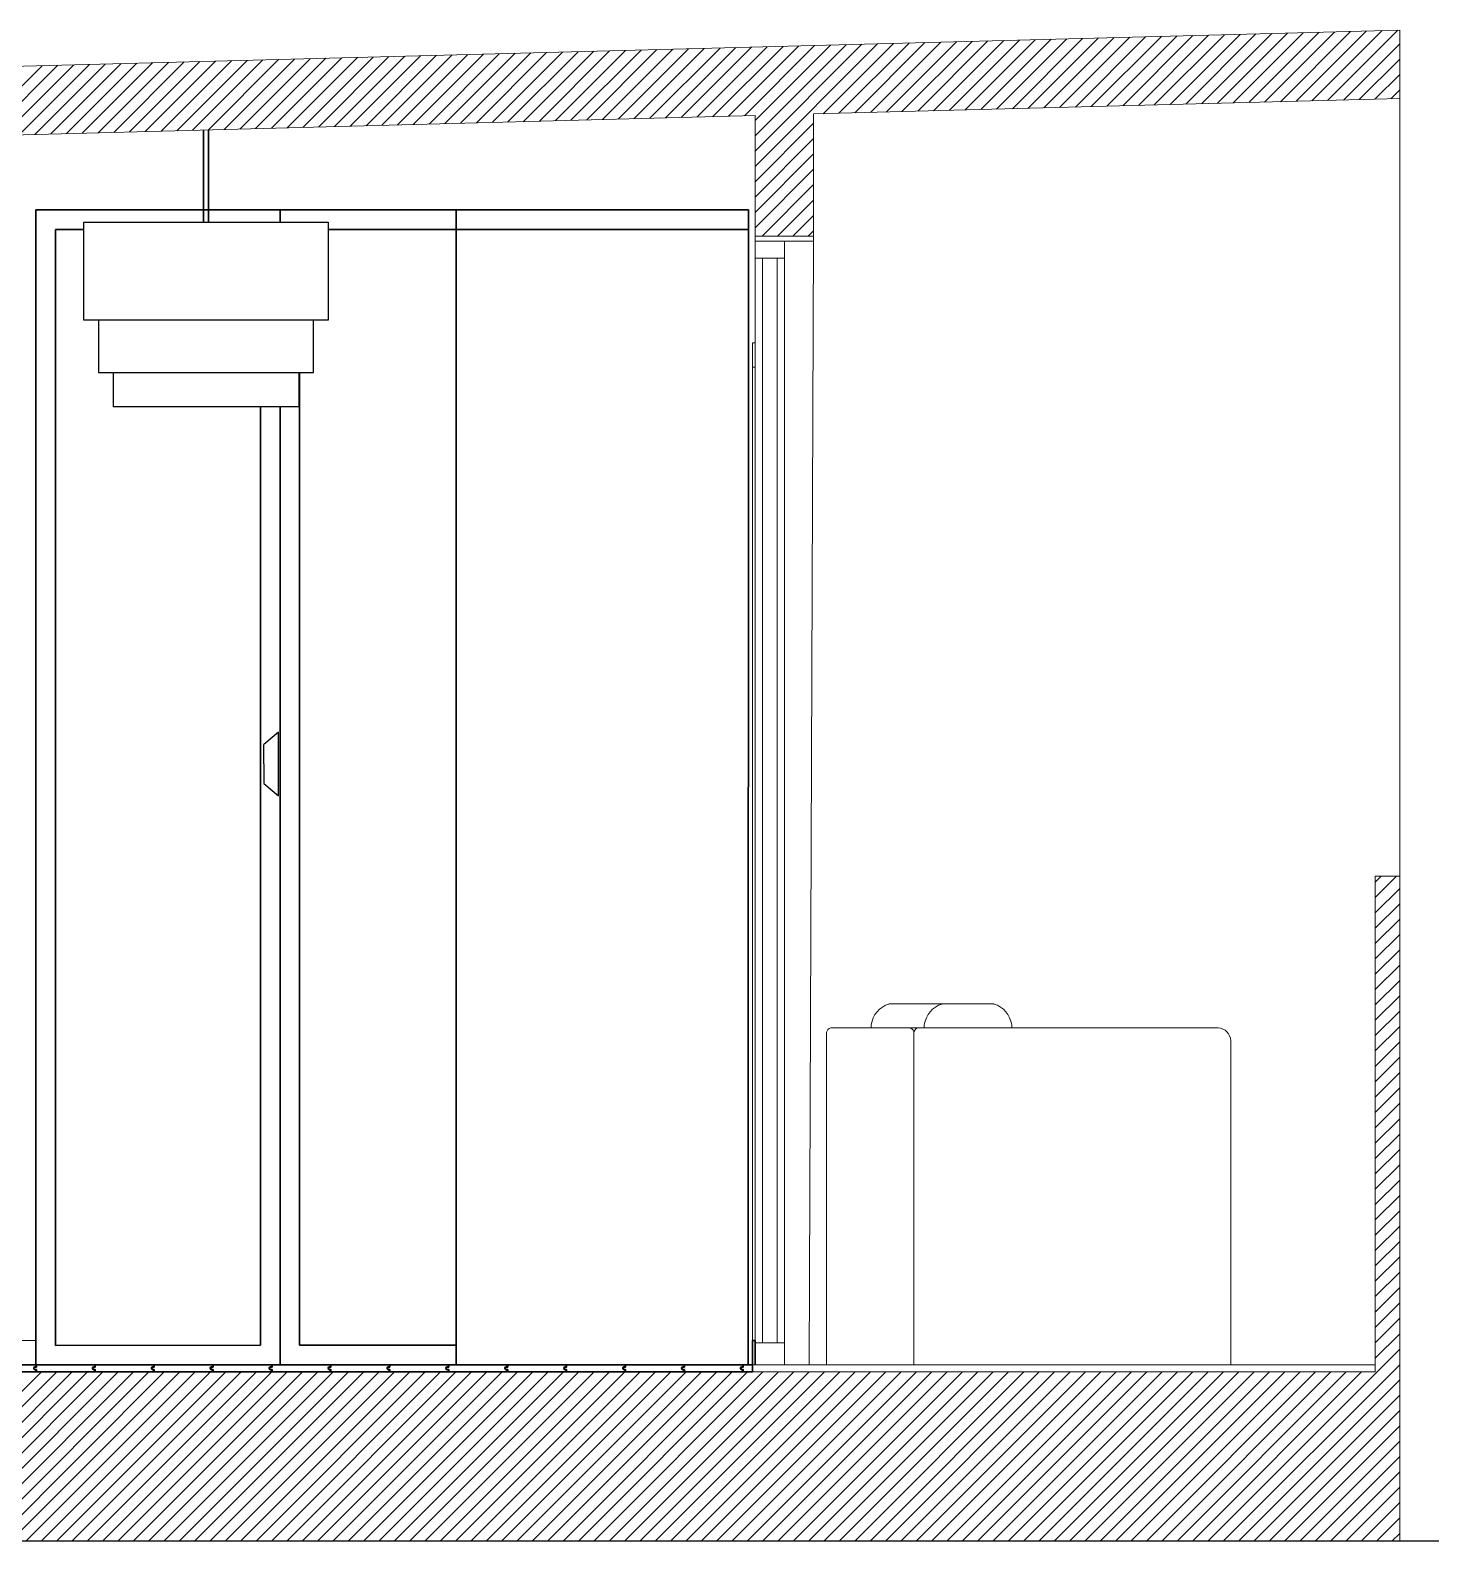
# Model space of a CAD drawing. Header units: millimetres. Extents: x 2837 to 6066, y 1056 to 2217.
# Drawn here: x 5778 to 6066.5, y 1055.7 to 1364.8 of the extents above; entities that cross this region are included whole.
import ezdxf

# ---------------------------------------------------------------- set-up
doc = ezdxf.new("R2010")
doc.units = ezdxf.units.MM
for name, color, linetype in [('A-FURN', 8, 'Continuous'), ('linea tratteggiata', 111, 'Continuous'), ('serramenti', 124, 'Continuous'), ('tessuti', 51, 'Continuous')]:
    doc.layers.add(name, color=color, linetype=linetype)
for name, color, linetype, lineweight in [('arredi', 8, 'Continuous', 30), ('infissi', 40, 'Continuous', 18), ('legno', 35, 'Continuous', 30), ('muri sezionati', 7, 'Continuous', 18), ('retino muri', 2, 'Continuous', 18)]:
    doc.layers.add(name, color=color, linetype=linetype, lineweight=lineweight)

msp = doc.modelspace()

# ---------------------------------------------------------------- linework, layer by layer
at = {"layer": 'A-FURN'}
for p, q in [((5828.87, 1221.17), (5825.87, 1218.67)), ((5825.87, 1214.67), (5825.87, 1218.67)), ((5825.87, 1214.67), (5825.87, 1210.67)), ((5825.87, 1210.67), (5828.87, 1208.17))]:
    msp.add_line(p, q, dxfattribs=at)
msp.add_lwpolyline([(5828.87, 1208.17), (5828.87, 1221.17)], dxfattribs=at)
at = {"layer": 'arredi', "lineweight": 20, "transparency": 33554687}
for p, q in [((6058.45, 1191.68), (6058.45, 1350.85)), ((5938.45, 1321.67), (5937.51, 1091.68)), ((5941.08, 1159.75), (5941.08, 1091.68)), ((5950.7, 1160.68), (5941.96, 1160.68)), ((6021.25, 1160.68), (5950.7, 1160.68)), ((5958.97, 1091.68), (5958.97, 1159.75)), ((6023.86, 1091.68), (6023.86, 1158)), ((5941.08, 1091.68), (5950.7, 1091.68)), ((5950.7, 1091.68), (6023.86, 1091.68))]:
    msp.add_line(p, q, dxfattribs=at)
at = {"layer": 'arredi', "transparency": 33554687}
for p, q in [((5813.52, 1325.55), (5813.52, 1344.42)), ((5814.52, 1344.45), (5814.52, 1325.55)), ((5829.19, 1325.55), (5829.19, 1328.08))]:
    msp.add_line(p, q, dxfattribs=at)
at = {"layer": 'arredi'}
for p, q in [((5779.2, 1091.68), (5779.19, 1328.07)), ((5779.19, 1328.07), (5925.08, 1328.07)), ((5865.28, 1091.68), (5865.28, 1328.08)), ((5925.08, 1328.07), (5925.07, 1091.68)), ((5783.19, 1324.07), (5789.02, 1324.07)), ((5783.2, 1095.67), (5783.19, 1324.07)), ((5839.02, 1324.07), (5865.28, 1324.07)), ((5925.08, 1324.07), (5865.28, 1324.07)), ((5833.19, 1095.68), (5833.19, 1294.77)), ((5825.2, 1095.68), (5825.2, 1287.77)), ((5829.19, 1091.68), (5829.19, 1287.77)), ((5783.2, 1095.67), (5825.2, 1095.68)), ((5833.19, 1095.68), (5865.29, 1095.68)), ((5779.2, 1091.68), (5925.07, 1091.68))]:
    msp.add_line(p, q, dxfattribs=at)
at = {"layer": 'arredi', "lineweight": 20, "transparency": 33554687}
for centre, radius, start, end in [((5942.29, 1159.47), 1.25, 105.4952, 167.1297), ((5957.85, 1159.58), 1.14, 351.8819, 73.1169), ((5960.1, 1159.58), 1.14, 106.8831, 188.1181), ((6021.03, 1157.86), 2.83, 2.8383, 85.56)]:
    msp.add_arc(centre, radius, start, end, dxfattribs=at)
at = {"layer": 'infissi', "lineweight": 20, "transparency": 33554687}
for p, q in [((5926.45, 1322.67), (5926.45, 1321.67)), ((5926.45, 1321.67), (5938.45, 1321.67)), ((5926.45, 1321.67), (5926.45, 1091.68)), ((5932.45, 1091.68), (5932.45, 1321.67)), ((5938.45, 1321.67), (5938.45, 1322.67)), ((5926.45, 1318.17), (5932.45, 1318.17)), ((5926.45, 1096.2), (5932.45, 1096.2)), ((5926.45, 1091.68), (5932.45, 1091.68))]:
    msp.add_line(p, q, dxfattribs=at)
at = {"layer": 'legno', "lineweight": 20, "transparency": 33554687}
for p, q in [((5925.95, 1295.86), (5925.95, 1300.86)), ((5925.95, 1300.86), (5926.45, 1300.86)), ((5925.95, 1096.68), (5925.95, 1295.86)), ((5926.45, 1295.86), (5925.95, 1295.86)), ((5763.3, 1096.68), (5779.2, 1096.68)), ((5925.95, 1091.68), (5938.45, 1091.68)), ((5938.45, 1091.68), (6053.45, 1091.68))]:
    msp.add_line(p, q, dxfattribs=at)
at = {"layer": 'legno'}
for p, q in [((5926.45, 1096.68), (5925.95, 1096.68)), ((5925.95, 1096.68), (5925.95, 1091.68)), ((5925.95, 1091.68), (5925.95, 1096.68)), ((5925.95, 1096.68), (5926.45, 1096.68)), ((5926.45, 1091.68), (5926.45, 1096.68)), ((5767.28, 1091.68), (5779.28, 1091.68)), ((5779.3, 1091.68), (5791.3, 1091.68)), ((5791.35, 1091.68), (5803.35, 1091.68)), ((5848.4, 1091.68), (5796.4, 1091.68)), ((5848.4, 1091.68), (5803.4, 1091.68)), ((5803.41, 1091.68), (5815.41, 1091.68)), ((5815.49, 1091.68), (5827.49, 1091.68)), ((5827.55, 1091.68), (5839.55, 1091.68)), ((5839.62, 1091.68), (5851.62, 1091.68)), ((5851.67, 1091.68), (5851.87, 1091.68)), ((5908.72, 1091.68), (5856.72, 1091.68)), ((5908.72, 1091.68), (5863.72, 1091.68)), ((5863.72, 1091.68), (5875.72, 1091.68)), ((5875.8, 1091.68), (5887.8, 1091.68)), ((5887.87, 1091.68), (5899.87, 1091.68)), ((5899.93, 1091.68), (5911.93, 1091.68)), ((5911.98, 1091.68), (5912.18, 1091.68)), ((5911.98, 1091.68), (5923.98, 1091.68)), ((5924.03, 1091.68), (5925.95, 1091.68)), ((5925.95, 1091.68), (5925.95, 1090.28)), ((5851.87, 1090.28), (5851.62, 1090.28)), ((5912.18, 1090.28), (5911.93, 1090.28)), ((5925.95, 1090.28), (5923.98, 1090.28))]:
    msp.add_line(p, q, dxfattribs=at)
for points in [[(5770.78, 1090.28), (5769.58, 1090.28), (5769.58, 1090.28), (5767.28, 1090.28), (5767.28, 1090.73), (5767.03, 1090.73, -1), (5767.03, 1091.23), (5767.28, 1091.23), (5767.28, 1091.68), (5779.28, 1091.68), (5779.28, 1091.28), (5779.02, 1091.28, 0.848617), (5779.01, 1090.68), (5779.28, 1090.68), (5779.28, 1090.28), (5774.58, 1090.28), (5774.58, 1090.28), (5773.38, 1090.28), (5773.38, 1090.28), (5770.78, 1090.28)], [(5782.8, 1090.28), (5781.6, 1090.28), (5781.6, 1090.28), (5779.3, 1090.28), (5779.3, 1090.73), (5779.05, 1090.73, -1), (5779.05, 1091.23), (5779.3, 1091.23), (5779.3, 1091.68), (5791.3, 1091.68), (5791.3, 1091.28), (5791.05, 1091.28, 0.848617), (5791.04, 1090.68), (5791.3, 1090.68), (5791.3, 1090.28), (5786.6, 1090.28), (5786.6, 1090.28), (5785.4, 1090.28), (5785.4, 1090.28), (5782.8, 1090.28)], [(5794.85, 1090.28), (5793.65, 1090.28), (5793.65, 1090.28), (5791.35, 1090.28), (5791.35, 1090.73), (5791.1, 1090.73, -1), (5791.1, 1091.23), (5791.35, 1091.23), (5791.35, 1091.68), (5803.35, 1091.68), (5803.35, 1091.28), (5803.1, 1091.28, 0.848617), (5803.09, 1090.68), (5803.35, 1090.68), (5803.35, 1090.28), (5798.65, 1090.28), (5798.65, 1090.28), (5797.45, 1090.28), (5797.45, 1090.28), (5794.85, 1090.28)], [(5806.91, 1090.28), (5805.71, 1090.28), (5805.71, 1090.28), (5803.41, 1090.28), (5803.41, 1090.73), (5803.16, 1090.73, -1), (5803.16, 1091.23), (5803.41, 1091.23), (5803.41, 1091.68), (5815.41, 1091.68), (5815.41, 1091.28), (5815.15, 1091.28, 0.848617), (5815.14, 1090.68), (5815.41, 1090.68), (5815.41, 1090.28), (5810.71, 1090.28), (5810.71, 1090.28), (5809.51, 1090.28), (5809.51, 1090.28), (5806.91, 1090.28)], [(5818.99, 1090.28), (5817.79, 1090.28), (5817.79, 1090.28), (5815.49, 1090.28), (5815.49, 1090.73), (5815.24, 1090.73, -1), (5815.24, 1091.23), (5815.49, 1091.23), (5815.49, 1091.68), (5827.49, 1091.68), (5827.49, 1091.28), (5827.23, 1091.28, 0.848617), (5827.22, 1090.68), (5827.49, 1090.68), (5827.49, 1090.28), (5822.79, 1090.28), (5822.79, 1090.28), (5821.59, 1090.28), (5821.59, 1090.28), (5818.99, 1090.28)], [(5831.05, 1090.28), (5829.85, 1090.28), (5829.85, 1090.28), (5827.55, 1090.28), (5827.55, 1090.73), (5827.3, 1090.73, -1), (5827.3, 1091.23), (5827.55, 1091.23), (5827.55, 1091.68), (5839.55, 1091.68), (5839.55, 1091.28), (5839.3, 1091.28, 0.848617), (5839.28, 1090.68), (5839.55, 1090.68), (5839.55, 1090.28), (5834.85, 1090.28), (5834.85, 1090.28), (5833.65, 1090.28), (5833.65, 1090.28), (5831.05, 1090.28)], [(5843.12, 1090.28), (5841.92, 1090.28), (5841.92, 1090.28), (5839.62, 1090.28), (5839.62, 1090.73), (5839.37, 1090.73, -1), (5839.37, 1091.23), (5839.62, 1091.23), (5839.62, 1091.68), (5851.62, 1091.68), (5851.62, 1091.28), (5851.36, 1091.28, 0.848617), (5851.35, 1090.68), (5851.62, 1090.68), (5851.62, 1090.28), (5846.92, 1090.28), (5846.92, 1090.28), (5845.72, 1090.28), (5845.72, 1090.28), (5843.12, 1090.28)], [(5855.17, 1090.28), (5853.97, 1090.28), (5853.97, 1090.28), (5851.67, 1090.28), (5851.67, 1090.73), (5851.42, 1090.73, -1), (5851.42, 1091.23), (5851.67, 1091.23), (5851.67, 1091.68), (5863.67, 1091.68), (5863.67, 1091.28), (5863.41, 1091.28, 0.848617), (5863.4, 1090.68), (5863.67, 1090.68), (5863.67, 1090.28), (5858.97, 1090.28), (5858.97, 1090.28), (5857.77, 1090.28), (5857.77, 1090.28), (5855.17, 1090.28)], [(5867.22, 1090.28), (5866.02, 1090.28), (5866.02, 1090.28), (5863.72, 1090.28), (5863.72, 1090.73), (5863.47, 1090.73, -1), (5863.47, 1091.23), (5863.72, 1091.23), (5863.72, 1091.68), (5875.72, 1091.68), (5875.72, 1091.28), (5875.47, 1091.28, 0.848617), (5875.45, 1090.68), (5875.72, 1090.68), (5875.72, 1090.28), (5871.02, 1090.28), (5871.02, 1090.28), (5869.82, 1090.28), (5869.82, 1090.28), (5867.22, 1090.28)], [(5879.3, 1090.28), (5878.1, 1090.28), (5878.1, 1090.28), (5875.8, 1090.28), (5875.8, 1090.73), (5875.55, 1090.73, -1), (5875.55, 1091.23), (5875.8, 1091.23), (5875.8, 1091.68), (5887.8, 1091.68), (5887.8, 1091.28), (5887.55, 1091.28, 0.848617), (5887.54, 1090.68), (5887.8, 1090.68), (5887.8, 1090.28), (5883.1, 1090.28), (5883.1, 1090.28), (5881.9, 1090.28), (5881.9, 1090.28), (5879.3, 1090.28)], [(5891.37, 1090.28), (5890.17, 1090.28), (5890.17, 1090.28), (5887.87, 1090.28), (5887.87, 1090.73), (5887.62, 1090.73, -1), (5887.62, 1091.23), (5887.87, 1091.23), (5887.87, 1091.68), (5899.87, 1091.68), (5899.87, 1091.28), (5899.61, 1091.28, 0.848617), (5899.6, 1090.68), (5899.87, 1090.68), (5899.87, 1090.28), (5895.17, 1090.28), (5895.17, 1090.28), (5893.97, 1090.28), (5893.97, 1090.28), (5891.37, 1090.28)], [(5903.43, 1090.28), (5902.23, 1090.28), (5902.23, 1090.28), (5899.93, 1090.28), (5899.93, 1090.73), (5899.68, 1090.73, -1), (5899.68, 1091.23), (5899.93, 1091.23), (5899.93, 1091.68), (5911.93, 1091.68), (5911.93, 1091.28), (5911.68, 1091.28, 0.848617), (5911.67, 1090.68), (5911.93, 1090.68), (5911.93, 1090.28), (5907.23, 1090.28), (5907.23, 1090.28), (5906.03, 1090.28), (5906.03, 1090.28), (5903.43, 1090.28)], [(5915.48, 1090.28), (5914.28, 1090.28), (5914.28, 1090.28), (5911.98, 1090.28), (5911.98, 1090.73), (5911.73, 1090.73, -1), (5911.73, 1091.23), (5911.98, 1091.23), (5911.98, 1091.68), (5923.98, 1091.68), (5923.98, 1091.28), (5923.73, 1091.28, 0.848617), (5923.72, 1090.68), (5923.98, 1090.68), (5923.98, 1090.28), (5919.28, 1090.28), (5919.28, 1090.28), (5918.08, 1090.28), (5918.08, 1090.28), (5915.48, 1090.28)]]:
    msp.add_lwpolyline(points, format="xyb", close=True, dxfattribs=at)
for points in [[(5851.87, 1090.28), (5851.67, 1090.28), (5851.67, 1090.73), (5851.42, 1090.73, -1), (5851.42, 1091.23), (5851.67, 1091.23), (5851.67, 1091.68), (5851.87, 1091.68)], [(5912.18, 1090.28), (5911.98, 1090.28), (5911.98, 1090.73), (5911.73, 1090.73, -1), (5911.73, 1091.23), (5911.98, 1091.23), (5911.98, 1091.68), (5912.18, 1091.68)], [(5924.23, 1090.28), (5924.03, 1090.28), (5924.03, 1090.73), (5923.78, 1090.73, -1), (5923.78, 1091.23), (5924.03, 1091.23), (5924.03, 1091.68), (5924.23, 1091.68)]]:
    msp.add_lwpolyline(points, format="xyb", dxfattribs=at)
at = {"layer": 'linea tratteggiata'}
for p, q in [((5478.07, 1055.68), (5926.45, 1055.68)), ((5926.45, 1055.68), (6066.45, 1055.68))]:
    msp.add_line(p, q, dxfattribs=at)
at = {"layer": 'muri sezionati'}
for p, q in [((5478.07, 1349.68), (6058.45, 1364.84)), ((5926.45, 1091.68), (5926.45, 1347.39)), ((5938.45, 1322.67), (5938.45, 1347.7)), ((6053.45, 1090.28), (5478.07, 1090.28))]:
    msp.add_line(p, q, dxfattribs=at)
at = {"layer": 'muri sezionati', "lineweight": 20, "transparency": 33554687}
for p, q in [((6058.45, 1364.84), (6058.45, 1350.85)), ((5938.45, 1347.7), (6058.45, 1350.85)), ((5926.45, 1322.67), (5938.45, 1322.67)), ((6058.45, 1191.68), (6053.45, 1191.68)), ((6053.45, 1090.28), (6053.45, 1191.68)), ((6058.45, 1091.68), (6058.45, 1191.68)), ((6058.45, 1091.68), (6058.45, 1055.68))]:
    msp.add_line(p, q, dxfattribs=at)
at = {"layer": 'retino muri', "linetype": 'Continuous', "lineweight": 20, "transparency": 33554687}
for p, q in [((5992.05, 1349.11), (6006.42, 1363.49)), ((5995.28, 1349.2), (6009.65, 1363.57)), ((5998.5, 1349.28), (6012.88, 1363.66)), ((6001.73, 1349.37), (6016.11, 1363.74)), ((6004.96, 1349.45), (6019.33, 1363.82)), ((6008.19, 1349.54), (6022.56, 1363.91)), ((6011.42, 1349.62), (6025.79, 1363.99)), ((6014.64, 1349.7), (6029.02, 1364.08)), ((6017.87, 1349.79), (6032.25, 1364.16)), ((6021.1, 1349.87), (6035.47, 1364.25)), ((6024.33, 1349.96), (6038.7, 1364.33)), ((6027.55, 1350.04), (6041.93, 1364.42)), ((6030.78, 1350.13), (6045.16, 1364.5)), ((6034.01, 1350.21), (6048.38, 1364.59)), ((6037.24, 1350.3), (6051.61, 1364.67)), ((6040.47, 1350.38), (6054.84, 1364.76)), ((6043.69, 1350.47), (6058.07, 1364.84)), ((5872.62, 1345.98), (5887, 1360.36)), ((5875.85, 1346.06), (5890.23, 1360.44)), ((5879.07, 1346.15), (5893.46, 1360.53)), ((5882.3, 1346.23), (5896.68, 1360.61)), ((5885.53, 1346.31), (5899.91, 1360.7)), ((5888.76, 1346.4), (5903.14, 1360.78)), ((5891.99, 1346.48), (5906.37, 1360.87)), ((5895.21, 1346.57), (5909.59, 1360.95)), ((5898.44, 1346.65), (5912.82, 1361.03)), ((5901.67, 1346.74), (5916.05, 1361.12)), ((5904.9, 1346.82), (5919.28, 1361.2)), ((5908.12, 1346.91), (5922.5, 1361.29)), ((5911.35, 1346.99), (5925.73, 1361.37)), ((5914.58, 1347.08), (5928.96, 1361.46)), ((5917.81, 1347.16), (5932.19, 1361.54)), ((5921.04, 1347.25), (5935.41, 1361.62)), ((5924.26, 1347.33), (5938.64, 1361.71)), ((5926.45, 1336.95), (5951.55, 1362.05)), ((5926.45, 1340.09), (5948.32, 1361.96)), ((5926.45, 1343.24), (5945.1, 1361.88)), ((5926.45, 1346.38), (5941.87, 1361.79)), ((5940.4, 1347.76), (5954.78, 1362.13)), ((5943.63, 1347.84), (5958.01, 1362.21)), ((5946.86, 1347.92), (5961.23, 1362.3)), ((5950.09, 1348.01), (5964.46, 1362.38)), ((5953.31, 1348.09), (5967.69, 1362.47)), ((5956.54, 1348.18), (5970.92, 1362.55)), ((5959.77, 1348.26), (5974.14, 1362.64)), ((5963, 1348.35), (5977.37, 1362.72)), ((5966.23, 1348.43), (5980.6, 1362.81)), ((5969.45, 1348.52), (5983.83, 1362.89)), ((5972.68, 1348.6), (5987.06, 1362.98)), ((5975.91, 1348.69), (5990.28, 1363.06)), ((5979.14, 1348.77), (5993.51, 1363.15)), ((5982.36, 1348.86), (5996.74, 1363.23)), ((5985.59, 1348.94), (5999.97, 1363.32)), ((5988.82, 1349.03), (6003.19, 1363.4)), ((6046.92, 1350.55), (6058.45, 1362.08)), ((5766.1, 1343.18), (5780.5, 1357.58)), ((5769.33, 1343.26), (5783.72, 1357.66)), ((5772.56, 1343.35), (5786.95, 1357.75)), ((5775.78, 1343.43), (5790.18, 1357.83)), ((5779.01, 1343.52), (5793.41, 1357.91)), ((5782.24, 1343.6), (5796.63, 1358)), ((5785.47, 1343.69), (5799.86, 1358.08)), ((5788.69, 1343.77), (5803.09, 1358.17)), ((5791.92, 1343.86), (5806.32, 1358.25)), ((5795.15, 1343.94), (5809.54, 1358.34)), ((5798.38, 1344.03), (5812.77, 1358.42)), ((5801.61, 1344.11), (5816, 1358.5)), ((5804.83, 1344.2), (5819.23, 1358.59)), ((5808.06, 1344.28), (5822.45, 1358.67)), ((5811.29, 1344.37), (5825.68, 1358.76)), ((5814.52, 1344.45), (5828.91, 1358.84)), ((5817.75, 1344.54), (5832.14, 1358.93)), ((5820.97, 1344.62), (5835.36, 1359.01)), ((5824.2, 1344.7), (5838.59, 1359.09)), ((5827.43, 1344.79), (5841.82, 1359.18)), ((5830.66, 1344.87), (5845.05, 1359.26)), ((5833.88, 1344.96), (5848.27, 1359.35)), ((5837.11, 1345.04), (5851.5, 1359.43)), ((5840.34, 1345.13), (5854.73, 1359.52)), ((5843.57, 1345.21), (5857.96, 1359.6)), ((5846.8, 1345.3), (5861.18, 1359.68)), ((5850.02, 1345.38), (5864.41, 1359.77)), ((5853.25, 1345.47), (5867.64, 1359.85)), ((5856.48, 1345.55), (5870.86, 1359.94)), ((5859.71, 1345.64), (5874.09, 1360.02)), ((5862.94, 1345.72), (5877.32, 1360.11)), ((5866.16, 1345.81), (5880.55, 1360.19)), ((5869.39, 1345.89), (5883.77, 1360.28)), ((6050.15, 1350.64), (6058.45, 1358.94)), ((6053.38, 1350.72), (6058.45, 1355.8)), ((6056.6, 1350.81), (6058.45, 1352.66)), ((5926.45, 1333.81), (5938.45, 1345.8)), ((5926.45, 1330.66), (5938.45, 1342.66)), ((5926.45, 1327.52), (5938.45, 1339.52)), ((5926.45, 1324.38), (5938.45, 1336.38)), ((5927.89, 1322.67), (5938.45, 1333.23)), ((5931.03, 1322.67), (5938.45, 1330.09)), ((5934.17, 1322.67), (5938.45, 1326.95)), ((5937.32, 1322.67), (5938.45, 1323.8)), ((6053.45, 1187.36), (6057.77, 1191.68)), ((6053.45, 1190.5), (6054.63, 1191.68)), ((6053.45, 1184.21), (6058.45, 1189.21)), ((6053.45, 1181.07), (6058.45, 1186.07)), ((6053.45, 1177.93), (6058.45, 1182.93)), ((6053.45, 1174.79), (6058.45, 1179.79)), ((6053.45, 1171.64), (6058.45, 1176.64)), ((6053.45, 1168.5), (6058.45, 1173.5)), ((6053.45, 1165.36), (6058.45, 1170.36)), ((6053.45, 1162.21), (6058.45, 1167.21)), ((6053.45, 1159.07), (6058.45, 1164.07)), ((6053.45, 1155.93), (6058.45, 1160.93)), ((6053.45, 1152.78), (6058.45, 1157.78)), ((6053.45, 1149.64), (6058.45, 1154.64)), ((6053.45, 1146.5), (6058.45, 1151.5)), ((6053.45, 1143.35), (6058.45, 1148.35)), ((6053.45, 1140.21), (6058.45, 1145.21)), ((6053.45, 1137.07), (6058.45, 1142.07)), ((6053.45, 1133.93), (6058.45, 1138.93)), ((6053.45, 1130.78), (6058.45, 1135.78)), ((6053.45, 1127.64), (6058.45, 1132.64)), ((6053.45, 1124.5), (6058.45, 1129.5)), ((6053.45, 1121.35), (6058.45, 1126.35)), ((6053.45, 1118.21), (6058.45, 1123.21)), ((6053.45, 1115.07), (6058.45, 1120.07)), ((6053.45, 1111.92), (6058.45, 1116.92)), ((6053.45, 1108.78), (6058.45, 1113.78)), ((6053.45, 1105.64), (6058.45, 1110.64)), ((6053.45, 1102.49), (6058.45, 1107.49)), ((6053.45, 1099.35), (6058.45, 1104.35)), ((6053.45, 1096.21), (6058.45, 1101.21)), ((6053.45, 1093.06), (6058.45, 1098.06)), ((6019.21, 1055.68), (6058.45, 1094.92)), ((6022.35, 1055.68), (6058.45, 1091.68)), ((5745.76, 1055.68), (5780.36, 1090.28)), ((5748.9, 1055.68), (5783.5, 1090.28)), ((5752.05, 1055.68), (5786.65, 1090.28)), ((5755.19, 1055.68), (5789.79, 1090.28)), ((5758.33, 1055.68), (5792.93, 1090.28)), ((5761.47, 1055.68), (5796.07, 1090.28)), ((5764.62, 1055.68), (5799.22, 1090.28)), ((5767.76, 1055.68), (5802.36, 1090.28)), ((5770.9, 1055.68), (5805.5, 1090.28)), ((5774.05, 1055.68), (5808.65, 1090.28)), ((5777.19, 1055.68), (5811.79, 1090.28)), ((5780.33, 1055.68), (5814.93, 1090.28)), ((5783.48, 1055.68), (5818.08, 1090.28)), ((5786.62, 1055.68), (5821.22, 1090.28)), ((5789.76, 1055.68), (5824.36, 1090.28)), ((5792.91, 1055.68), (5827.51, 1090.28)), ((5796.05, 1055.68), (5830.65, 1090.28)), ((5799.19, 1055.68), (5833.79, 1090.28)), ((5802.33, 1055.68), (5836.93, 1090.28)), ((5805.48, 1055.68), (5840.08, 1090.28)), ((5808.62, 1055.68), (5843.22, 1090.28)), ((5811.76, 1055.68), (5846.36, 1090.28)), ((5814.91, 1055.68), (5849.51, 1090.28)), ((5818.05, 1055.68), (5852.65, 1090.28)), ((5821.19, 1055.68), (5855.79, 1090.28)), ((5824.34, 1055.68), (5858.94, 1090.28)), ((5827.48, 1055.68), (5862.08, 1090.28)), ((5830.62, 1055.68), (5865.22, 1090.28)), ((5833.77, 1055.68), (5868.37, 1090.28)), ((5836.91, 1055.68), (5871.51, 1090.28)), ((5840.05, 1055.68), (5874.65, 1090.28)), ((5843.19, 1055.68), (5877.79, 1090.28)), ((5846.34, 1055.68), (5880.94, 1090.28)), ((5849.48, 1055.68), (5884.08, 1090.28)), ((5852.62, 1055.68), (5887.22, 1090.28)), ((5855.77, 1055.68), (5890.37, 1090.28)), ((5858.91, 1055.68), (5893.51, 1090.28)), ((5862.05, 1055.68), (5896.65, 1090.28)), ((5865.2, 1055.68), (5899.8, 1090.28)), ((5868.34, 1055.68), (5902.94, 1090.28)), ((5871.48, 1055.68), (5906.08, 1090.28)), ((5874.63, 1055.68), (5909.23, 1090.28)), ((5877.77, 1055.68), (5912.37, 1090.28)), ((5880.91, 1055.68), (5915.51, 1090.28)), ((5884.05, 1055.68), (5918.65, 1090.28)), ((5887.2, 1055.68), (5921.8, 1090.28)), ((5890.34, 1055.68), (5924.94, 1090.28)), ((5893.48, 1055.68), (5928.08, 1090.28)), ((5896.63, 1055.68), (5931.23, 1090.28)), ((5899.77, 1055.68), (5934.37, 1090.28)), ((5902.91, 1055.68), (5937.51, 1090.28)), ((5906.06, 1055.68), (5940.66, 1090.28)), ((5909.2, 1055.68), (5943.8, 1090.28)), ((5912.34, 1055.68), (5946.94, 1090.28)), ((5915.49, 1055.68), (5950.09, 1090.28)), ((5918.63, 1055.68), (5953.23, 1090.28)), ((5921.77, 1055.68), (5956.37, 1090.28)), ((5924.91, 1055.68), (5959.51, 1090.28)), ((5928.06, 1055.68), (5962.66, 1090.28)), ((5931.2, 1055.68), (5965.8, 1090.28)), ((5934.34, 1055.68), (5968.94, 1090.28)), ((5937.49, 1055.68), (5972.09, 1090.28)), ((5940.63, 1055.68), (5975.23, 1090.28)), ((5943.77, 1055.68), (5978.37, 1090.28)), ((5946.92, 1055.68), (5981.52, 1090.28)), ((5950.06, 1055.68), (5984.66, 1090.28)), ((5953.2, 1055.68), (5987.8, 1090.28)), ((5956.35, 1055.68), (5990.95, 1090.28)), ((5959.49, 1055.68), (5994.09, 1090.28)), ((5962.63, 1055.68), (5997.23, 1090.28)), ((5965.78, 1055.68), (6000.38, 1090.28)), ((5968.92, 1055.68), (6003.52, 1090.28)), ((5972.06, 1055.68), (6006.66, 1090.28)), ((5975.2, 1055.68), (6009.8, 1090.28)), ((5978.35, 1055.68), (6012.95, 1090.28)), ((5981.49, 1055.68), (6016.09, 1090.28)), ((5984.63, 1055.68), (6019.23, 1090.28)), ((5987.78, 1055.68), (6022.38, 1090.28)), ((5990.92, 1055.68), (6025.52, 1090.28)), ((5994.06, 1055.68), (6028.66, 1090.28)), ((5997.21, 1055.68), (6031.81, 1090.28)), ((6000.35, 1055.68), (6034.95, 1090.28)), ((6003.49, 1055.68), (6038.09, 1090.28)), ((6006.64, 1055.68), (6041.24, 1090.28)), ((6009.78, 1055.68), (6044.38, 1090.28)), ((6012.92, 1055.68), (6047.52, 1090.28)), ((6016.06, 1055.68), (6050.66, 1090.28)), ((6025.49, 1055.68), (6058.45, 1088.64)), ((6028.64, 1055.68), (6058.45, 1085.49)), ((6031.78, 1055.68), (6058.45, 1082.35)), ((6034.92, 1055.68), (6058.45, 1079.21)), ((6038.07, 1055.68), (6058.45, 1076.06)), ((6041.21, 1055.68), (6058.45, 1072.92)), ((6044.35, 1055.68), (6058.45, 1069.78)), ((6047.5, 1055.68), (6058.45, 1066.63)), ((6050.64, 1055.68), (6058.45, 1063.49)), ((6053.78, 1055.68), (6058.45, 1060.35)), ((6056.92, 1055.68), (6058.45, 1057.2))]:
    msp.add_line(p, q, dxfattribs=at)
at = {"layer": 'retino muri'}
msp.add_line((5607.22, 1339.01), (5926.45, 1347.39), dxfattribs=at)
at = {"layer": 'serramenti', "lineweight": 20, "transparency": 33554687}
for p, q in [((5927.95, 1318.17), (5927.95, 1096.2)), ((5927.95, 1318.17), (5930.95, 1318.17)), ((5930.95, 1096.2), (5930.95, 1318.17))]:
    msp.add_line(p, q, dxfattribs=at)
at = {"layer": 'tessuti', "transparency": 33554687}
for p, q in [((5789.02, 1325.55), (5839.02, 1325.55)), ((5789.02, 1305.49), (5789.02, 1325.55)), ((5839.02, 1325.55), (5839.02, 1305.49)), ((5839.02, 1305.49), (5789.02, 1305.49)), ((5792.02, 1305.49), (5792.02, 1294.77)), ((5836.02, 1294.77), (5836.02, 1305.49)), ((5792.02, 1294.77), (5836.02, 1294.77)), ((5795.02, 1294.77), (5795.02, 1287.77)), ((5833.02, 1294.77), (5833.02, 1287.77)), ((5833.02, 1287.77), (5795.02, 1287.77))]:
    msp.add_line(p, q, dxfattribs=at)
at = {"layer": 'tessuti', "lineweight": 20, "transparency": 33554687}
for p, q in [((5964.73, 1165.54), (5953.86, 1165.54)), ((5964.73, 1165.54), (5975.38, 1165.54)), ((5950.24, 1161.3), (5950.24, 1160.68)), ((5950.24, 1160.68), (5950.24, 1161.3)), ((5961.11, 1160.68), (5961.11, 1161.3)), ((5979, 1161.3), (5979, 1160.68))]:
    msp.add_line(p, q, dxfattribs=at)
for centre, start, end in [((5955.4, 1160.56), 107.1454, 171.8017), ((5966.27, 1160.56), 107.1454, 171.8017), ((5973.84, 1160.56), 8.1983, 72.8546)]:
    msp.add_arc(centre, 5.21, start, end, dxfattribs=at)

doc.saveas('drawing.dxf')
